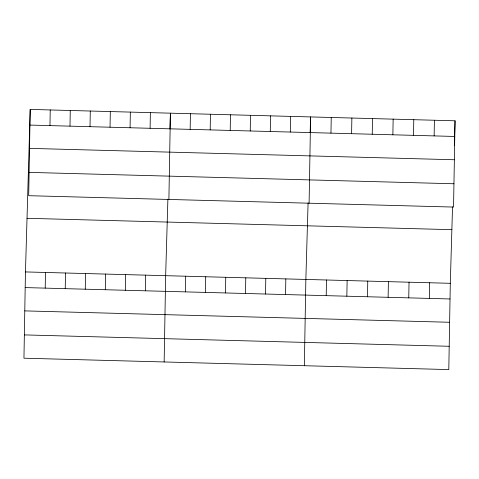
<?xml version="1.0" encoding="UTF-8"?>
<svg xmlns="http://www.w3.org/2000/svg" width="479" height="479" viewBox="0 0 479 479"><rect width="100%" height="100%" fill="white"/><g stroke="black" fill="none" stroke-linecap="round" stroke-linejoin="round"><path stroke-width="0.72" d="M30.201 109.416L28.698 195.689L453.541 207.072L455.05 120.798L30.201 109.416L25.459 271.928L23.95 358.202L448.799 369.584L450.302 283.311L452.535 206.844M45.212 288.124L45.487 272.467M49.96 125.606L50.235 109.948M65.24 288.657L65.515 273M69.988 126.145L70.263 110.487M85.268 289.196L85.543 273.539M90.016 126.684L90.292 111.026M105.296 289.729L105.572 274.078M110.044 127.216L110.32 111.559M125.324 290.268L125.6 274.611M130.072 127.755L130.348 112.098M145.353 290.807L145.628 275.15M150.101 128.288L150.376 112.637M164.147 361.962L165.656 275.682L167.889 199.216M168.895 199.444L170.404 113.17L169.943 128.815M185.409 291.879L185.684 276.221M190.157 129.366L190.432 113.709M205.437 292.412L205.713 276.76M210.185 129.899L210.461 114.242M225.465 292.95L225.741 277.293M230.213 130.438L230.489 114.78M245.493 293.489L245.769 277.832M250.242 130.977L250.517 115.319M265.522 294.022L265.797 278.365M270.27 131.509L270.545 115.852M285.55 294.561L285.825 278.904M290.298 132.048L290.573 116.391M304.351 365.716L305.853 279.443L308.087 202.97M309.099 203.204L310.602 116.924L310.147 132.569M326.217 295.651L326.492 279.993M330.965 133.138L331.24 117.481M346.85 296.202L347.125 280.544M351.598 133.689L351.873 118.032M367.489 296.758L367.758 281.101M372.237 134.24L372.506 118.582M388.122 297.309L388.397 281.652M392.87 134.797L393.145 119.139M408.761 297.86L409.03 282.203M413.509 135.347L413.778 119.69M429.394 298.417L429.669 282.76M434.142 135.898L434.417 120.241M454.331 145.377L455.05 120.798M29.932 125.073L454.775 136.455M29.524 148.376L454.367 159.758M29.105 172.386L453.948 183.768M27.022 218.298L451.871 229.681M25.459 271.928L450.302 283.311M25.183 287.586L450.026 298.968M24.776 310.889L449.619 322.271M24.357 334.899L449.2 346.281"/></g></svg>
